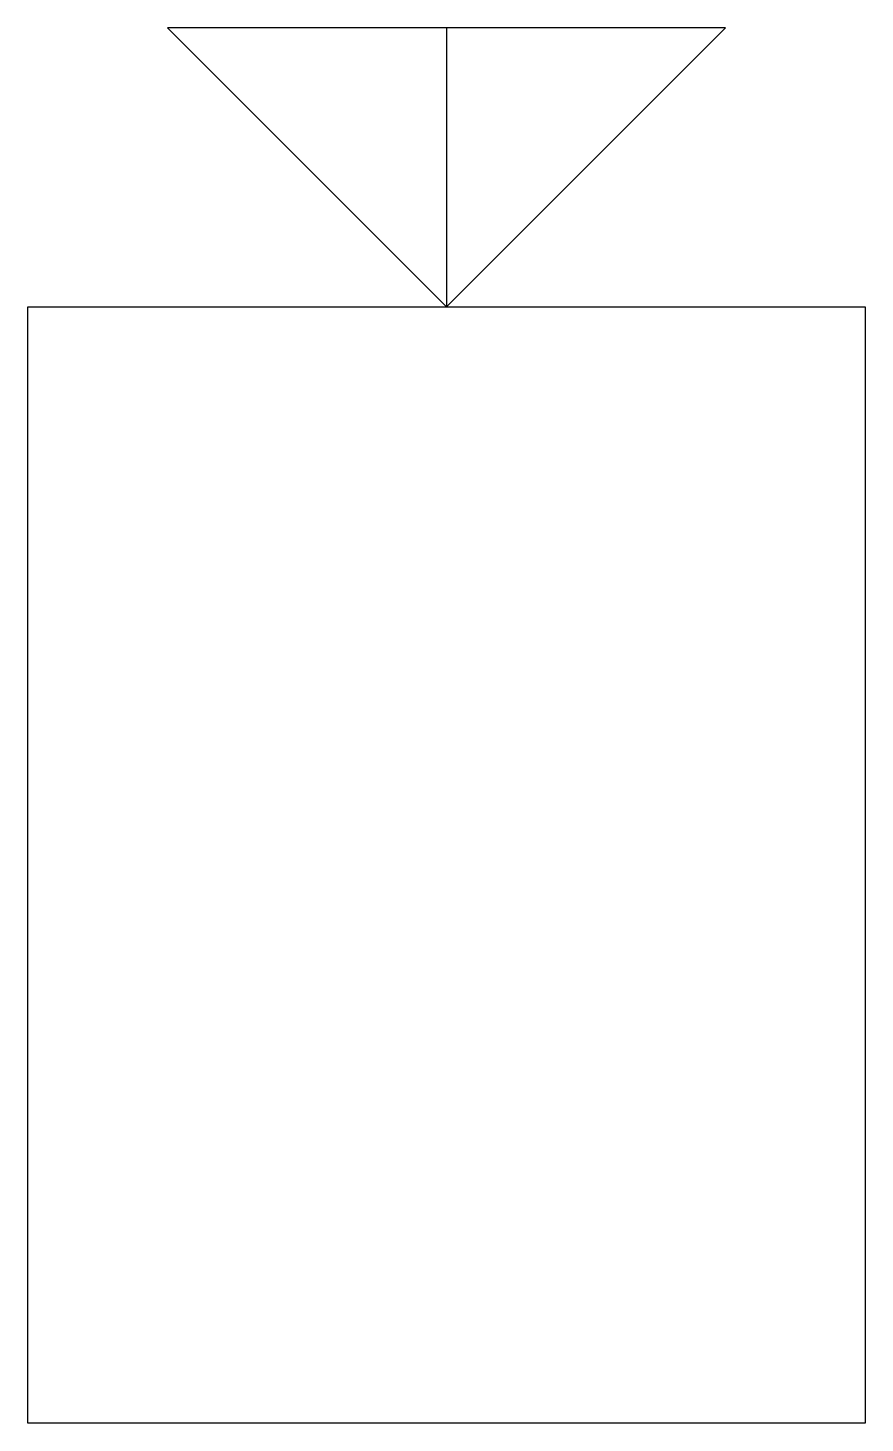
# Model space of a CAD drawing. Extents: x 2.8 to 10.7, y -2.8 to 10.5.
import ezdxf

# ---------------------------------------------------------------- set-up
doc = ezdxf.new("R2010")
doc.units = 0
doc.layers.add('DEFAULT_255_2_778', color=255, linetype='CONTINUOUS')

msp = doc.modelspace()

# ---------------------------------------------------------------- linework, layer by layer
at = {"layer": 'DEFAULT_255_2_778'}
for p, q in [((4.101, 10.451), (6.747, 7.805)), ((9.393, 10.451), (4.101, 10.451)), ((6.747, 7.805), (9.393, 10.451)), ((6.747, 10.451), (6.747, 7.805)), ((2.778, 7.805), (10.716, 7.805)), ((2.778, -2.778), (2.778, 7.805)), ((10.716, 7.805), (10.716, -2.778)), ((10.716, -2.778), (2.778, -2.778))]:
    msp.add_line(p, q, dxfattribs=at)

doc.saveas('drawing.dxf')
